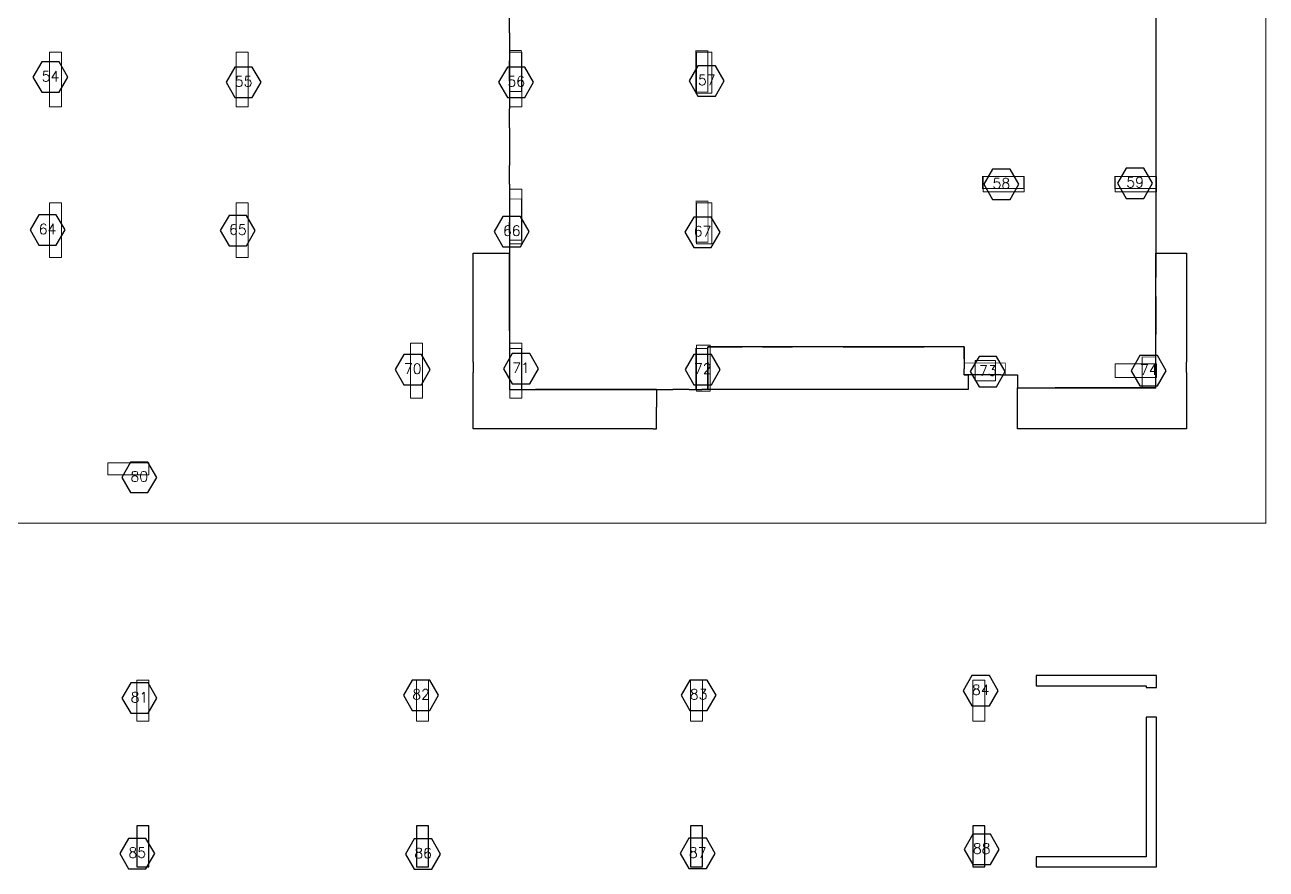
# Model space of a CAD drawing. Header units: inches. Extents: x 0 to 5513, y -1225 to 2781.
# Drawn here: x 4063 to 5513, y -1225 to -238 of the extents above; entities that cross this region are included whole.
import ezdxf
from ezdxf.enums import TextEntityAlignment as Align

# ---------------------------------------------------------------- set-up
doc = ezdxf.new("R2010")
doc.units = ezdxf.units.IN
doc.header["$MEASUREMENT"] = 0
doc.linetypes.add('DOTTED', pattern=[5, 0, -5])
doc.linetypes.add('SOLID', pattern=[0])
for name, color, linetype in [('RAM_Concept_Element', 7, 'Continuous'), ('RAM_Concept_Reinforcement', 7, 'Continuous'), ('S-COL-01', 50, 'Continuous')]:
    doc.layers.add(name, color=color, linetype=linetype)
doc.layers.add('S-AUX MARK', color=11, linetype='Continuous', plot=False)
doc.styles.add('ROMAND', font='romand.shx')

# ---------------------------------------------------------------- blocks, each defined once
blk = doc.blocks.new('COL-TAG')
blk.add_lwpolyline([(16, -5.3), (8.3, -18.6), (16, -31.9), (31.3, -31.9), (39, -18.6), (31.3, -5.3)], close=True)
at = {"style": 'ROMAND'}
blk.add_attdef('XXX', text='', height=9, dxfattribs=at).set_placement((23.7, -22.3), align=Align.CENTER)

msp = doc.modelspace()

# ---------------------------------------------------------------- linework, layer by layer
at = {"layer": 'RAM_Concept_Element', "color": 150, "linetype": 'SOLID'}
for p, q in [((5384.4, -214.3), (5384.4, -247.9)), ((4628.8, -247.3), (4628.8, -225)), ((4628.8, -247.3), (4628.8, -279.9)), ((5384.4, -247.9), (5384.4, -269.7)), ((5384.4, -269.7), (5384.4, -291.5)), ((4628.8, -291.9), (4628.8, -279.9)), ((4628.8, -303.9), (4628.8, -291.9)), ((4628.8, -303.9), (4628.8, -336.1)), ((5384.4, -291.5), (5384.4, -313.3)), ((5384.4, -313.3), (5384.4, -335.1)), ((4628.8, -358.2), (4628.8, -336.1)), ((5384.4, -335.1), (5384.4, -356.9)), ((4628.8, -358.2), (4628.8, -380.3)), ((5384.4, -356.9), (5384.4, -378.7)), ((4628.8, -380.3), (4628.8, -402.3)), ((5384.4, -378.7), (5384.4, -408.3)), ((4628.8, -424.4), (4628.8, -402.3)), ((5384.4, -408.3), (5384.4, -420.3)), ((5384.4, -420.3), (5384.4, -432.3)), ((4628.8, -424.4), (4628.8, -456.6)), ((5384.4, -432.3), (5384.4, -466.7)), ((4628.8, -456.6), (4628.8, -468.6)), ((4628.8, -480.6), (4628.8, -468.6)), ((5384.4, -466.7), (5384.4, -485.7)), ((4628.8, -480.6), (4628.8, -504.8)), ((5384.4, -485.7), (5384.4, -504.8)), ((4586.5, -527.4), (4586.5, -504.8)), ((4586.5, -504.8), (4612.2, -504.8)), ((4612.2, -504.8), (4628.8, -504.8)), ((4628.8, -504.8), (4628.8, -532.2)), ((4628.8, -532.2), (4628.8, -504.8)), ((5384.4, -504.8), (5384.4, -533.3)), ((5384.4, -504.8), (5420.1, -504.8)), ((5384.4, -533.3), (5384.4, -504.8)), ((5420.1, -504.8), (5420.1, -533.3)), ((4586.5, -550), (4586.5, -527.4)), ((4628.8, -532.2), (4628.8, -553.4)), ((4628.8, -553.4), (4628.8, -532.2)), ((5384.4, -555.5), (5384.4, -533.3)), ((5384.4, -555.5), (5384.4, -533.3)), ((5420.1, -533.3), (5420.1, -555.5)), ((4586.5, -574.7), (4586.5, -550)), ((4628.8, -553.4), (4628.8, -574.7)), ((4628.8, -574.7), (4628.8, -553.4)), ((5384.4, -555.5), (5384.4, -577.7)), ((5384.4, -577.7), (5384.4, -555.5)), ((5420.1, -555.5), (5420.1, -577.7)), ((4586.5, -595.9), (4586.5, -574.7)), ((4628.8, -574.7), (4628.8, -595.9)), ((4628.8, -595.9), (4628.8, -574.7)), ((5384.4, -577.7), (5384.4, -599.9)), ((5384.4, -599.9), (5384.4, -577.7)), ((5420.1, -577.7), (5420.1, -599.9)), ((4586.5, -632.3), (4586.5, -595.9)), ((4628.8, -595.9), (4628.8, -630.1)), ((4628.8, -595.9), (4628.8, -630.1)), ((5384.4, -631.1), (5384.4, -599.9)), ((5384.4, -631.1), (5384.4, -599.9)), ((5420.1, -599.9), (5420.1, -632.3)), ((4860.8, -632.3), (4860.8, -614.3)), ((4877.4, -614.3), (4860.8, -614.3)), ((4860.8, -632.3), (4860.8, -614.3)), ((4860.8, -614.3), (4877.4, -614.3)), ((4877.4, -614.3), (4900.9, -614.3)), ((4900.9, -614.3), (4877.4, -614.3)), ((4924.5, -614.3), (4900.9, -614.3)), ((4924.5, -614.3), (4900.9, -614.3)), ((4924.5, -614.3), (4959.9, -614.3)), ((4959.9, -614.3), (4924.5, -614.3)), ((4995.3, -614.3), (4959.9, -614.3)), ((4995.3, -614.3), (4959.9, -614.3)), ((5019, -614.3), (4995.3, -614.3)), ((5019, -614.3), (4995.3, -614.3)), ((5042.7, -614.3), (5019, -614.3)), ((5019, -614.3), (5042.7, -614.3)), ((5042.7, -614.3), (5066.3, -614.3)), ((5066.3, -614.3), (5042.7, -614.3)), ((5089.9, -614.3), (5066.3, -614.3)), ((5066.3, -614.3), (5089.9, -614.3)), ((5113.5, -614.3), (5089.9, -614.3)), ((5089.9, -614.3), (5113.5, -614.3)), ((5137.2, -614.3), (5113.5, -614.3)), ((5137.2, -614.3), (5113.5, -614.3)), ((5160.4, -614.3), (5137.2, -614.3)), ((5160.4, -614.3), (5137.2, -614.3)), ((5160.4, -628.3), (5160.4, -614.3)), ((5160.4, -614.3), (5160.4, -628.3)), ((4586.5, -632.3), (4586.5, -644.3)), ((4628.8, -630.1), (4628.8, -664.3)), ((4628.8, -630.1), (4628.8, -664.3)), ((4860.8, -644.3), (4860.8, -632.3)), ((4860.8, -632.3), (4860.8, -644.3)), ((5160.4, -628.3), (5160.4, -640.3)), ((5160.4, -628.3), (5160.4, -640.3)), ((5384.4, -662.3), (5384.4, -631.1)), ((5384.4, -662.3), (5384.4, -631.1)), ((5420.1, -644.3), (5420.1, -632.3)), ((4586.5, -661.6), (4586.5, -644.3)), ((4860.8, -644.3), (4860.8, -664.3)), ((4860.8, -664.3), (4860.8, -644.3)), ((5160.4, -647.3), (5160.4, -640.3)), ((5160.4, -647.3), (5160.4, -640.3)), ((5160.4, -647.3), (5165, -647.3)), ((5165, -647.3), (5160.4, -647.3)), ((5165, -647.3), (5165, -664.3)), ((5183.8, -647.3), (5165, -647.3)), ((5203.2, -647.3), (5183.8, -647.3)), ((5203.2, -647.3), (5222.6, -647.3)), ((5222.6, -647.3), (5222.6, -662.3)), ((5420.1, -644.3), (5420.1, -666.2)), ((4586.5, -684.9), (4586.5, -661.6)), ((4628.8, -664.3), (4659.4, -664.3)), ((4628.8, -664.3), (4659.4, -664.3)), ((4659.4, -664.3), (4682.9, -664.3)), ((4682.9, -664.3), (4659.4, -664.3)), ((4682.9, -664.3), (4706.5, -664.3)), ((4706.5, -664.3), (4682.9, -664.3)), ((4730.1, -664.3), (4706.5, -664.3)), ((4706.5, -664.3), (4730.1, -664.3)), ((4753.7, -664.3), (4730.1, -664.3)), ((4730.1, -664.3), (4753.7, -664.3)), ((4777.3, -664.3), (4753.7, -664.3)), ((4753.7, -664.3), (4777.3, -664.3)), ((4777.3, -664.3), (4800.8, -664.3)), ((4800.8, -664.3), (4777.3, -664.3)), ((4800.8, -664.3), (4800.8, -684.9)), ((4800.8, -664.3), (4819.8, -664.3)), ((4838.8, -664.3), (4819.8, -664.3)), ((4838.8, -664.3), (4853.8, -664.3)), ((4860.8, -664.3), (4853.8, -664.3)), ((4877.4, -664.3), (4860.8, -664.3)), ((4907.8, -664.3), (4877.4, -664.3)), ((4924.6, -664.3), (4907.8, -664.3)), ((4943.2, -664.3), (4924.6, -664.3)), ((4961.8, -664.3), (4943.2, -664.3)), ((4995.5, -664.3), (4961.8, -664.3)), ((5015.8, -664.3), (4995.5, -664.3)), ((5042.7, -664.3), (5015.8, -664.3)), ((5069.8, -664.3), (5042.7, -664.3)), ((5089.9, -664.3), (5069.8, -664.3)), ((5123.8, -664.3), (5089.9, -664.3)), ((5144.4, -664.3), (5123.8, -664.3)), ((5165, -664.3), (5144.4, -664.3)), ((5222.6, -662.3), (5244.6, -662.3)), ((5222.6, -688.2), (5222.6, -662.3)), ((5222.6, -662.3), (5244.6, -662.3)), ((5244.6, -662.3), (5266.5, -662.3)), ((5244.6, -662.3), (5266.5, -662.3)), ((5288.5, -662.3), (5266.5, -662.3)), ((5266.5, -662.3), (5288.5, -662.3)), ((5310.5, -662.3), (5288.5, -662.3)), ((5288.5, -662.3), (5310.5, -662.3)), ((5310.5, -662.3), (5332.5, -662.3)), ((5332.5, -662.3), (5310.5, -662.3)), ((5332.5, -662.3), (5354.4, -662.3)), ((5354.4, -662.3), (5332.5, -662.3)), ((5354.4, -662.3), (5384.4, -662.3)), ((5384.4, -662.3), (5354.4, -662.3)), ((5420.1, -666.2), (5420.1, -688.2)), ((4586.5, -710.1), (4586.5, -684.9)), ((4800.8, -710.1), (4800.8, -684.9)), ((5222.6, -710.1), (5222.6, -688.2)), ((5420.1, -688.2), (5420.1, -710.1)), ((4602.9, -710.1), (4586.5, -710.1)), ((4619.3, -710.1), (4602.9, -710.1)), ((4635.8, -710.1), (4619.3, -710.1)), ((4659.4, -710.1), (4635.8, -710.1)), ((4688.8, -710.1), (4659.4, -710.1)), ((4706.5, -710.1), (4688.8, -710.1)), ((4742.8, -710.1), (4706.5, -710.1)), ((4777.3, -710.1), (4742.8, -710.1)), ((4796.8, -710.1), (4777.3, -710.1)), ((4796.8, -710.1), (4800.8, -710.1)), ((5232.8, -710.1), (5222.6, -710.1)), ((5266.5, -710.1), (5232.8, -710.1)), ((5286.8, -710.1), (5266.5, -710.1)), ((5310.5, -710.1), (5286.8, -710.1)), ((5340.8, -710.1), (5310.5, -710.1)), ((5376.4, -710.1), (5340.8, -710.1)), ((5398.3, -710.1), (5376.4, -710.1)), ((5420.1, -710.1), (5398.3, -710.1))]:
    msp.add_line(p, q, dxfattribs=at)
at = {"layer": 'RAM_Concept_Element', "color": 3, "linetype": 'SOLID', "const_width": 1}
for points in [[(4642.8, -315.9), (4628.8, -315.9), (4628.8, -267.9), (4642.8, -267.9)], [(4642.8, -315.9), (4628.8, -315.9), (4628.8, -267.9), (4642.8, -267.9)], [(4860.8, -316.4), (4846.8, -316.4), (4846.8, -268.4), (4860.8, -268.4)], [(4860.8, -316.4), (4846.8, -316.4), (4846.8, -268.4), (4860.8, -268.4)], [(5229.8, -429.3), (5181.8, -429.3), (5181.8, -415.3), (5229.8, -415.3)], [(5229.8, -429.3), (5181.8, -429.3), (5181.8, -415.3), (5229.8, -415.3)], [(5384.4, -429.3), (5336.4, -429.3), (5336.4, -415.3), (5384.4, -415.3)], [(5384.4, -429.3), (5336.4, -429.3), (5336.4, -415.3), (5384.4, -415.3)], [(4642.8, -489.6), (4628.8, -489.6), (4628.8, -441.6), (4642.8, -441.6)], [(4642.8, -489.6), (4628.8, -489.6), (4628.8, -441.6), (4642.8, -441.6)], [(4860.9, -492.1), (4846.9, -492.1), (4846.9, -444.1), (4860.9, -444.1)], [(4860.9, -492.1), (4846.9, -492.1), (4846.9, -444.1), (4860.9, -444.1)], [(4642.8, -664.3), (4628.8, -664.3), (4628.8, -616.3), (4642.8, -616.3)], [(4642.8, -664.3), (4628.8, -664.3), (4628.8, -616.3), (4642.8, -616.3)], [(4860.8, -664.3), (4846.8, -664.3), (4846.8, -616.3), (4860.8, -616.3)], [(4860.8, -664.3), (4846.8, -664.3), (4846.8, -616.3), (4860.8, -616.3)], [(5208.4, -647.3), (5160.4, -647.3), (5160.4, -633.3), (5208.4, -633.3)], [(5208.4, -647.3), (5160.4, -647.3), (5160.4, -633.3), (5208.4, -633.3)], [(5384.4, -662.3), (5368.4, -662.3), (5368.4, -626.3), (5384.4, -626.3)], [(5384.4, -662.3), (5368.4, -662.3), (5368.4, -626.3), (5384.4, -626.3)]]:
    msp.add_lwpolyline(points, close=True, dxfattribs=at)
at = {"layer": 'RAM_Concept_Reinforcement', "color": 7, "linetype": 'DOTTED', "const_width": 1}
msp.add_lwpolyline([(2276.4, -820.6), (5512.8, -820.6), (5512.8, 1073.4), (2276.4, 1073.4)], close=True, dxfattribs=at)
at = {"layer": 'S-COL-01', "lineweight": 15}
for points in [[(4105.4, -269.9), (4105.4, -333.9), (4091.4, -333.9), (4091.4, -269.9)], [(4323.4, -269.9), (4323.4, -333.9), (4309.4, -333.9), (4309.4, -269.9)], [(4629.4, -333.9), (4643.4, -333.9), (4643.4, -269.9), (4629.4, -269.9)], [(4865.4, -269.9), (4865.4, -317.9), (4847.4, -317.9), (4847.4, -269.9)], [(5182.4, -415.3), (5230.4, -415.3), (5230.4, -433.3), (5182.4, -433.3)], [(5337, -415.3), (5337, -433.3), (5385, -433.3), (5385, -415.3)], [(4629.4, -494.1), (4643.4, -494.1), (4643.4, -430.1), (4629.4, -430.1)], [(4105.4, -446.1), (4105.4, -510.1), (4091.4, -510.1), (4091.4, -446.1)], [(4309.4, -510.1), (4309.4, -446.1), (4323.4, -446.1), (4323.4, -510.1)], [(4865.4, -446.1), (4865.4, -494.1), (4847.4, -494.1), (4847.4, -446.1)], [(4527.4, -610.3), (4527.4, -674.3), (4513.4, -674.3), (4513.4, -610.3)], [(4643.4, -610.3), (4643.4, -674.3), (4629.4, -674.3), (4629.4, -610.3)], [(4847.4, -612.3), (4847.4, -666.3), (4863.4, -666.3), (4863.4, -612.3)], [(5197, -654.3), (5197, -630.3), (5173, -630.3), (5173, -654.3)], [(5337, -634.3), (5337, -650.3), (5385, -650.3), (5385, -634.3)], [(4159.4, -764.1), (4207.4, -764.1), (4207.4, -750.1), (4159.4, -750.1)], [(4193.4, -1004.1), (4193.4, -1052.1), (4207.4, -1052.1), (4207.4, -1004.1)], [(4534.4, -1004.1), (4534.4, -1052.1), (4520.4, -1052.1), (4520.4, -1004.1)], [(4840.4, -1004.1), (4840.4, -1052.1), (4854.4, -1052.1), (4854.4, -1004.1)], [(5184.4, -1004.1), (5184.4, -1052.1), (5170.4, -1052.1), (5170.4, -1004.1)]]:
    msp.add_lwpolyline(points, close=True, dxfattribs=at)
at = {"layer": 'S-COL-01'}
for points in [[(5385, -1012.6), (5385, -998.6), (5244.4, -998.6), (5244.4, -1010.6), (5373, -1010.6), (5373, -1012.6)], [(4207.4, -1222.6), (4207.4, -1174.6), (4193.4, -1174.6), (4193.4, -1222.6)], [(4534.4, -1222.6), (4534.4, -1174.6), (4520.4, -1174.6), (4520.4, -1222.6)], [(4854.4, -1222.6), (4854.4, -1174.6), (4840.4, -1174.6), (4840.4, -1222.6)], [(5184.4, -1222.6), (5184.4, -1174.6), (5170.4, -1174.6), (5170.4, -1222.6)]]:
    msp.add_lwpolyline(points, close=True, dxfattribs=at)
msp.add_lwpolyline([(5373, -1047.5), (5373, -1210.6), (5244.3, -1210.6), (5244.3, -1222.6), (5385.1, -1222.6), (5385, -1047.5), (5373, -1047.5)], dxfattribs=at)

# ---------------------------------------------------------------- block references
at = {"layer": 'S-AUX MARK', "xscale": 1.333333333333333, "yscale": 1.333333333333333, "zscale": 1.333333333333333}
for p, values in [((4060.9, -274.3), {'XXX': '54'}), ((4286.6, -280.3), {'XXX': '55'}), ((4605.2, -280.3), {'XXX': '56'}), ((4827.9, -278.7), {'XXX': '57'}), ((5328.5, -398.3), {'XXX': '59'}), ((5172.2, -399.6), {'XXX': '58'}), ((4057.5, -453), {'XXX': '64'}), ((4279.9, -453.6), {'XXX': '65'}), ((4600, -454.9), {'XXX': '66'}), ((4823, -455.6), {'XXX': '67'}), ((4484.3, -616.3), {'XXX': '70'}), ((4610.8, -615.2), {'XXX': '71'}), ((4823.2, -616.2), {'XXX': '72'}), ((5156.4, -618.5), {'XXX': '73'}), ((5344.5, -617.5), {'XXX': '74'}), ((4164.7, -742.3), {'XXX': '80'}), ((5148.1, -991.7), {'XXX': '84'}), ((4164.9, -1000.4), {'XXX': '81'}), ((4494, -997), {'XXX': '82'}), ((4818.4, -997), {'XXX': '83'}), ((4162.3, -1182.1), {'XXX': '85'}), ((4817.3, -1182), {'XXX': '87'}), ((5149.2, -1177.3), {'XXX': '88'}), ((4496.4, -1182.7), {'XXX': '86'})]:
    msp.add_blockref('COL-TAG', p, dxfattribs=at).add_auto_attribs(values)

doc.saveas('drawing.dxf')
